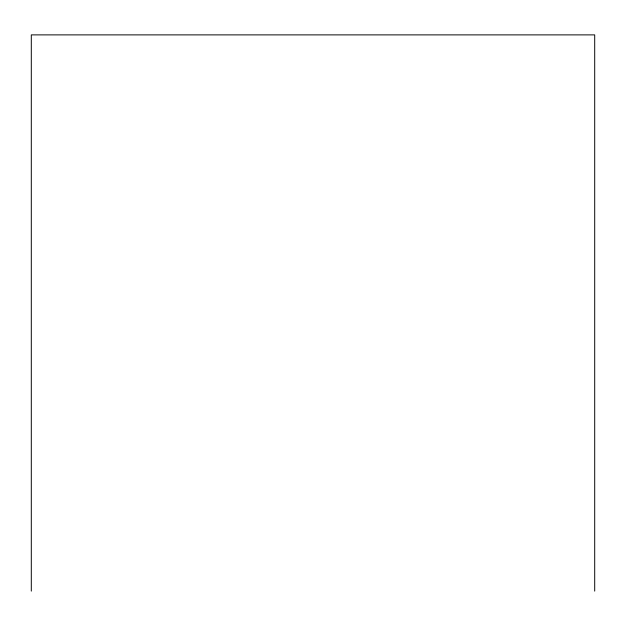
<?xml version="1.0" encoding="UTF-8"?>
<svg xmlns="http://www.w3.org/2000/svg" width="626" height="626" viewBox="0 0 626 626"><rect width="100%" height="100%" fill="white"/><g stroke="black" fill="none" stroke-linecap="round" stroke-linejoin="round"><path stroke-width="0.94" d="M594.7 591.116L594.7 34.884L31.3 34.884L31.3 591.116"/></g></svg>
